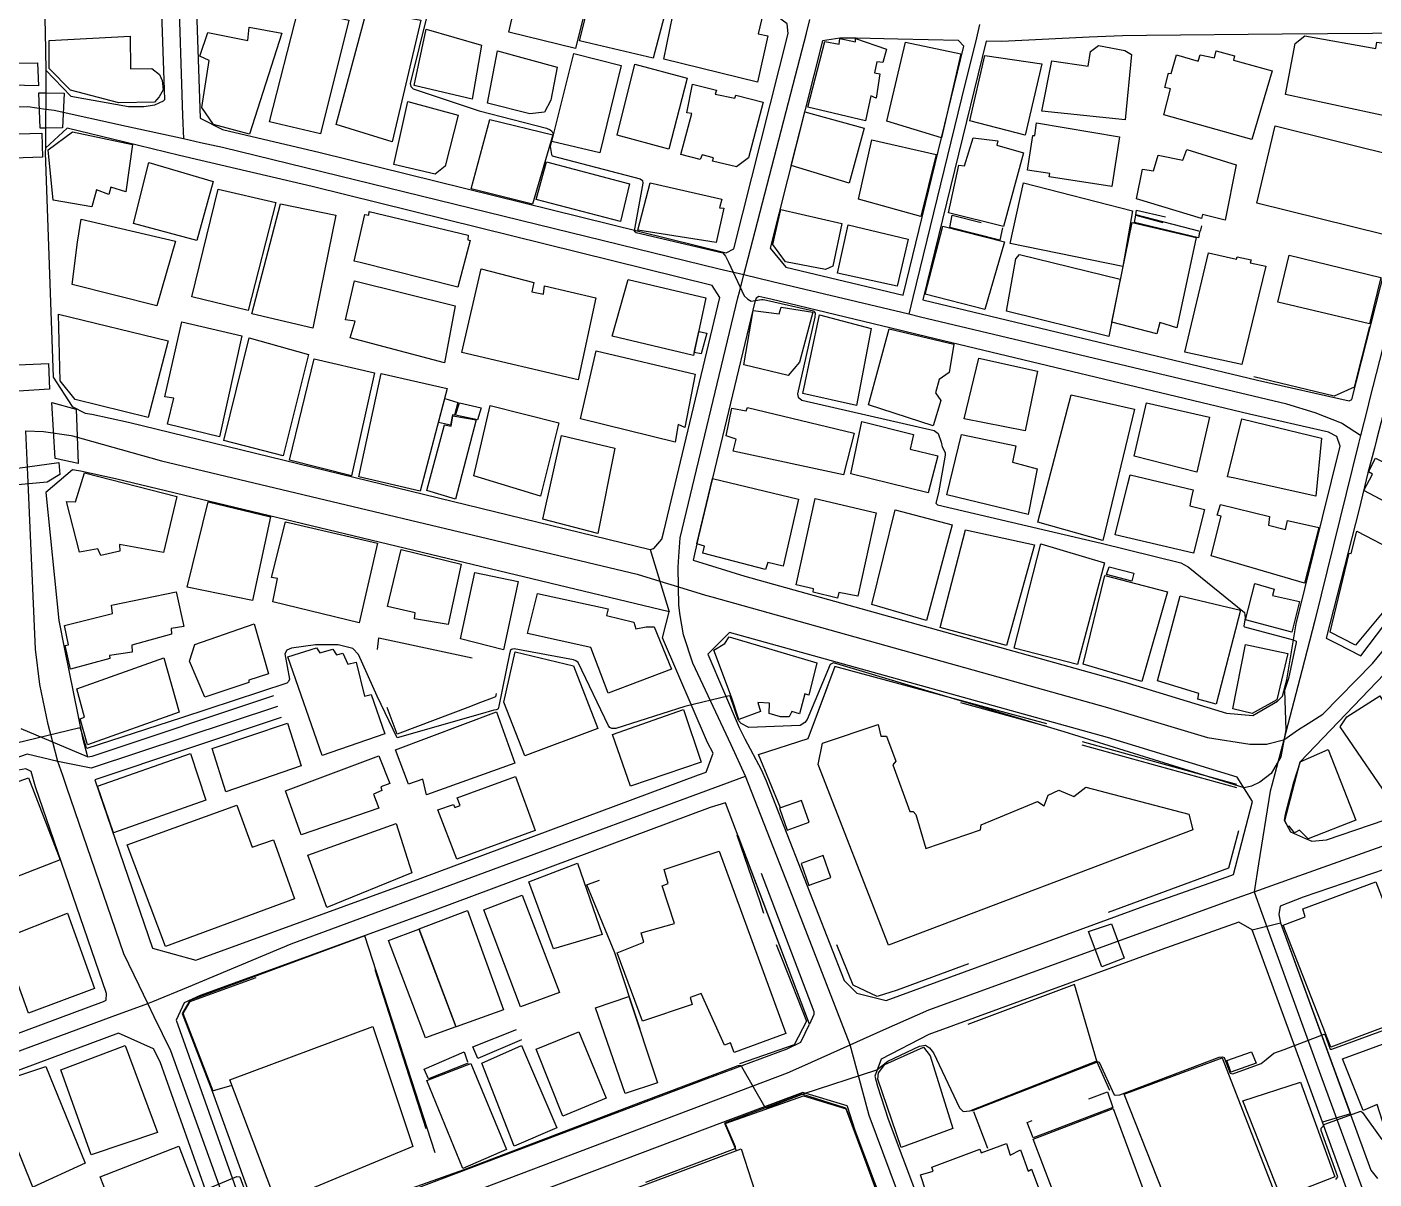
# Model space of a CAD drawing. Header units: millimetres. Extents: x 198785 to 203305, y 542885 to 545889.
# Drawn here: x 202395.9 to 202627.4, y 545196.2 to 545394.1 of the extents above; entities that cross this region are included whole.
import ezdxf

# ---------------------------------------------------------------- set-up
doc = ezdxf.new("R2010")
doc.units = ezdxf.units.MM
for name, pattern in [('FENCE_25K', [54.3, 28.7, -9.2, -16.4]), ('HIDDEN_BULD_25K', [28.8, 18.4, -10.4]), ('HIDDEN_IN_25K', [56.5, 36.5, -20])]:
    doc.linetypes.add(name, pattern=pattern)
for name, color, linetype in [('A0013114', 253, 'Continuous'), ('A0013117', 253, 'Continuous'), ('A0023214', 253, 'Continuous'), ('A0023217', 253, 'Continuous'), ('A0033324', 253, 'Continuous'), ('A0043325', 253, 'Continuous'), ('A0053326', 253, 'Continuous'), ('B0014111', 253, 'Continuous'), ('B0014112', 253, 'Continuous'), ('B0014113', 253, 'Continuous'), ('B0014114', 253, 'Continuous'), ('B0014115', 253, 'Continuous'), ('B0014116', 253, 'Continuous'), ('B0014118', 253, 'Continuous'), ('B0024120', 253, 'Continuous'), ('B0024127', 253, 'Continuous'), ('C0076117', 253, 'Continuous'), ('C0390130', 253, 'Continuous'), ('F0017111', 253, 'Continuous'), ('F0047224', 253, 'Continuous')]:
    doc.layers.add(name, color=color, linetype=linetype)

msp = doc.modelspace()

# ---------------------------------------------------------------- linework, layer by layer
at = {"layer": 'A0013114'}
for points in [[(202397.87, 545432.8), (202399.03, 545393.25), (202399.13, 545386.66)], [(202399.06, 545373.28), (202399.02, 545372.54), (202400.36, 545333.93), (202403.68, 545328.9), (202405.9, 545327.77), (202407.02, 545327.58), (202413.36, 545326.19), (202503, 545304.32)], [(202506.26, 545293.63), (202411.11, 545316.45), (202405.09, 545317.76), (202403.72, 545318), (202399.15, 545314.14), (202401.38, 545292.15), (202402.35, 545287.2), (202405.4, 545271.98), (202406.31, 545268.73)], [(202510.39, 545302.52), (202519.22, 545299.75), (202584.35, 545281.63), (202602.04, 545276.24), (202606.53, 545275.83), (202610.77, 545278.3), (202611.65, 545279.15)], [(202606.49, 545261.08), (202603.84, 545265.24), (202581.55, 545272.03), (202516.61, 545290.1)], [(202409.49, 545226.93), (202409.55, 545228.1), (202397.36, 545263.58), (202396.63, 545266.21)], [(202407.53, 545264.75), (202417.46, 545235.86), (202424.9, 545233.81)]]:
    msp.add_lwpolyline(points, dxfattribs=at)
at = {"layer": 'A0013117'}
for points in [[(202516.04, 545355.29), (202517.37, 545355.97), (202526.71, 545392.94), (202526.53, 545394.62), (202515.72, 545402.66), (202511.25, 545406.02), (202503.99, 545411.5), (202483.03, 545427.29), (202481.38, 545428.53), (202477.87, 545431.11), (202475.48, 545432.56), (202474.2, 545433.33), (202463.96, 545437.5), (202460.12, 545438.1), (202456.57, 545438.16), (202454.08, 545438.11), (202434.41, 545437.74), (202425.51, 545437.33), (202423.84, 545432.32), (202425.66, 545378.4), (202429.49, 545376.45), (202446.28, 545372.51), (202516.04, 545355.29)], [(202399.13, 545386.66), (202403.41, 545382.22), (202413.34, 545380.44), (202415.98, 545380.44), (202417.87, 545380.73), (202419.36, 545381.37), (202419.55, 545381.61), (202417.81, 545432.94), (202417.67, 545434.4), (202416.52, 545435.74), (202412.65, 545436.69), (202405.83, 545436.26), (202400, 545435.9), (202398.17, 545434.97), (202397.87, 545432.8)], [(202704.29, 545423.98), (202644.65, 545392.91), (202636.77, 545357.69), (202628.95, 545327.56), (202627.81, 545323.15), (202627.43, 545321.71), (202626.32, 545317.5), (202624.83, 545311.26), (202619.15, 545289.09)], [(202619.15, 545289.09), (202621, 545288.17), (202625.08, 545286.06), (202633.33, 545296.96), (202634.42, 545298.4), (202635.97, 545300.27), (202645.62, 545311.84), (202650.21, 545317.16), (202652.19, 545319.46), (202666.21, 545336.42), (202675.67, 545348.02), (202677.55, 545350.16), (202682.13, 545355.39), (202682.81, 545356.17), (202689.49, 545363.08), (202690.58, 545362.45), (202710.04, 545386.29), (202716.39, 545392), (202718.19, 545393.5), (202719.06, 545395.56)], [(202623.08, 545329.84), (202623.56, 545330.11), (202630.94, 545359.11), (202637.66, 545389.19), (202637.91, 545390.61), (202636.95, 545392.16), (202634.87, 545393.04), (202611.57, 545392.85), (202588.26, 545392.62), (202584.14, 545392.58), (202578.42, 545392.31), (202563.41, 545391.59), (202560.72, 545391.65), (202549.84, 545347.21), (202607.34, 545333.43), (202623.08, 545329.84)], [(202546.44, 545348.03), (202556.9, 545390.77), (202555.96, 545391.76), (202545.51, 545392), (202538.38, 545392.17), (202535.59, 545392.17), (202532.58, 545391.7), (202523.59, 545356.11), (202526.3, 545352.85), (202546.44, 545348.03)], [(202503, 545304.32), (202503.63, 545304.51), (202504.98, 545306.1), (202505.34, 545307.45), (202514.97, 545347.62), (202513.66, 545349.7), (202444.88, 545366.67), (202425.76, 545371.16), (202422.12, 545372.02), (202412.72, 545374.29), (202402.8, 545376.68), (202399.06, 545373.28)], [(202611.65, 545279.15), (202612.37, 545281.93), (202613.98, 545291.58), (202621.54, 545322.08), (202620.99, 545323.73), (202619.57, 545324.49), (202605.95, 545327.59), (202549.08, 545341.23), (202546.03, 545341.96), (202523.74, 545347.3), (202521.65, 545347.79), (202521.17, 545347.52), (202520.96, 545346.87), (202511.24, 545306.33), (202510.39, 545302.52)], [(202424.9, 545233.81), (202463.45, 545247.82), (202511.26, 545265.66), (202512.59, 545266.11), (202513.79, 545269.37), (202512.84, 545271.19), (202505.11, 545289.15), (202506.26, 545293.63)], [(202771.4, 545249.26), (202772.73, 545251.5), (202772.88, 545253.81), (202762.54, 545278.44), (202756.81, 545293.69), (202752.04, 545295.19), (202732.79, 545287.11), (202717.87, 545281.2), (202714.72, 545279.95), (202712.92, 545279.3), (202689.89, 545271.04), (202685.44, 545269.44), (202682.5, 545268.35), (202663.14, 545261.17), (202660.36, 545260.14), (202657.47, 545259.12), (202644.92, 545254.67), (202631.61, 545250.25), (202615.21, 545244.64), (202611.25, 545243.09), (202611, 545241.66), (202611.32, 545240.23), (202626.81, 545197.75), (202627.96, 545196.29)], [(202616.66, 545254.26), (202619.21, 545254.46), (202629.27, 545257.89), (202642.27, 545262.22), (202651.06, 545265.34), (202654.18, 545266.74), (202654.28, 545268.97), (202649.3, 545279.32), (202648.25, 545281.51), (202647.17, 545283.19), (202639.04, 545292.39), (202638.68, 545292), (202631.63, 545285.71), (202630.44, 545284.28), (202614.67, 545267.87), (202613.54, 545264.32), (202612.1, 545258.81), (202611.91, 545257.84), (202613.02, 545255.83), (202615.58, 545254.7), (202616.66, 545254.26)], [(202516.61, 545290.1), (202512.86, 545286.33), (202518.26, 545273.77), (202519.27, 545271.84), (202522.03, 545266.55), (202522.92, 545264.6), (202524, 545261.82), (202536.29, 545230.33), (202538.5, 545228.15), (202543.55, 545226.85), (202588.01, 545243.12), (202602.15, 545248.12), (202603.21, 545248.53), (202606.49, 545261.08)], [(202406.31, 545268.73), (202407.1, 545268.83), (202438.32, 545279.27)], [(202439.59, 545275.47), (202407.53, 545264.75)], [(202396.63, 545266.21), (202395.69, 545266.67), (202393.78, 545266.32), (202334.95, 545245.65), (202330.86, 545244.13), (202329.44, 545240.08), (202343.68, 545205.82), (202347.26, 545203.87), (202353.61, 545206.11), (202409.05, 545226.73), (202409.49, 545226.93)], [(202439.24, 545185.71), (202439.66, 545185.88), (202512.59, 545213.42), (202526.54, 545218.58), (202528.87, 545219.72), (202530.34, 545222.79), (202515.95, 545260.81), (202513.28, 545260), (202465.52, 545242.19), (202425.66, 545227.71), (202422.92, 545226.46), (202421.54, 545223.47), (202434.28, 545187.57), (202439.24, 545185.71)], [(202622.63, 545194.61), (202618.5, 545205.95), (202606.44, 545239.01), (202604.12, 545240.33), (202590.72, 545235.59), (202550.88, 545221.02), (202542.66, 545216.81), (202541.57, 545213.89), (202542.05, 545212.16), (202543.87, 545206.52), (202556.82, 545172.11), (202557.69, 545170.32)], [(202317.38, 545140.58), (202317.79, 545140.75), (202428.22, 545181.45), (202429.5, 545186.09), (202418.77, 545216.33), (202417.64, 545218.56), (202411.62, 545221.29), (202355.65, 545200.46), (202349.55, 545198.31), (202344.16, 545196.41), (202339.45, 545194.76), (202328.9, 545191.06), (202313.95, 545184.71), (202303.09, 545180.38), (202301.55, 545177.14), (202304.12, 545170.3), (202314.76, 545141.94), (202317.38, 545140.58)], [(202552.1, 545167.42), (202551.3, 545169.74), (202538.2, 545204.55), (202536.87, 545208.68), (202536.82, 545208.8), (202529.24, 545211.05), (202515.39, 545205.93), (202441.98, 545178.2), (202440.42, 545173.35), (202454.09, 545135.99), (202457.47, 545131.66)]]:
    msp.add_lwpolyline(points, dxfattribs=at)
at = {"layer": 'A0023214'}
for points in [[(202416.63, 545226.36), (202415.14, 545229.45), (202412.51, 545234.87), (202402.72, 545263.48), (202402.02, 545265.49), (202401.19, 545267.91), (202400.31, 545271.26), (202399.52, 545274.28), (202398.12, 545281.16), (202397.34, 545287.2), (202396.01, 545317.16), (202395.68, 545324.73)], [(202395.68, 545324.73), (202398.71, 545324.62), (202403.47, 545323.9), (202403.7, 545323.84), (202419.03, 545319.55), (202500.72, 545300.08), (202504.66, 545298.88), (202507.84, 545297.9), (202512.46, 545296.49), (202513.56, 545296.18), (202581.55, 545277.22), (202598.73, 545272.02), (202606.03, 545270.92), (202608.97, 545270.92), (202609.33, 545271.01), (202611.82, 545271.65), (202611.85, 545271.67)]]:
    msp.add_lwpolyline(points, dxfattribs=at)
at = {"layer": 'A0023217'}
for points in [[(202420.58, 545439.94), (202420.7, 545436.48), (202421.86, 545402.18), (202422.64, 545378.9), (202422.78, 545374.84)], [(202519.08, 545351.49), (202519.83, 545354.39), (202527.55, 545384.22), (202529.83, 545393.03), (202530.43, 545395.35)], [(202642.23, 545395.86), (202641.58, 545392.95), (202634.01, 545359.11), (202626.59, 545330.11), (202626.22, 545328.62), (202625.05, 545323.9)], [(202559.6, 545394.48), (202558.92, 545391.69), (202557.08, 545384.17), (202548.14, 545347.63), (202547.44, 545344.74)], [(202422.78, 545374.84), (202412.99, 545376.99), (202400.57, 545379.72), (202399.1, 545379.92), (202396.02, 545380.35), (202394.17, 545380.32), (202390.1, 545380.25), (202388.48, 545380.05), (202386.62, 545379.83), (202382.57, 545378.81), (202305.92, 545350.16), (202294.2, 545345.37), (202287.74, 545342.73)], [(202519.08, 545351.49), (202514.85, 545352.5), (202429.49, 545373.37), (202425.72, 545374.2), (202422.78, 545374.84)], [(202519.38, 545265.42), (202516.88, 545270.76), (202510.29, 545284.84), (202508.69, 545289.65), (202508.16, 545292.98), (202507.88, 545294.76), (202507.84, 545297.9), (202507.79, 545301.28), (202507.92, 545303.12), (202508.14, 545306.33), (202518.07, 545347.57), (202518.33, 545348.58), (202519.08, 545351.49)], [(202547.44, 545344.74), (202546.24, 545345.03), (202523.98, 545350.33), (202519.08, 545351.49)], [(202625.05, 545323.9), (202621.98, 545325.93), (202621.77, 545326.01), (202617.26, 545327.79), (202612.37, 545329.28), (202549.46, 545344.26), (202547.44, 545344.74)], [(202625.05, 545323.9), (202624.72, 545322.56), (202617.2, 545292.14), (202614.95, 545283.52), (202611.85, 545271.67)], [(202611.85, 545271.67), (202614.39, 545273.4), (202616.06, 545274.46), (202618.55, 545276.04), (202627.08, 545284.76), (202635.67, 545295.09), (202637.13, 545296.86)], [(202438.95, 545277.37), (202406.92, 545266.75), (202401.19, 545267.91), (202395.92, 545269.2), (202332, 545246.67), (202329.57, 545245.7), (202324.66, 545243.75)], [(202611.85, 545271.67), (202609.8, 545263.83), (202609.54, 545262.82), (202607.54, 545250.37), (202606.76, 545245.55)], [(202416.63, 545226.36), (202417.53, 545226.69), (202423.67, 545229.25), (202441.27, 545236.58), (202515.18, 545263.87), (202519.38, 545265.42)], [(202537.37, 545219.28), (202535.87, 545223.12), (202527.42, 545244.8), (202520.93, 545261.43), (202519.38, 545265.42)], [(202606.76, 545245.55), (202613.63, 545248), (202633.76, 545255.18), (202655.78, 545263.03), (202658.71, 545264.07)], [(202537.37, 545219.28), (202543.1, 545221.83), (202550.88, 545225.28), (202603.66, 545244.43), (202606.76, 545245.55)], [(202606.76, 545245.55), (202608.1, 545241.87), (202618.42, 545213.5), (202625.02, 545195.36), (202631.3, 545178.09)], [(202343.15, 545199.28), (202348.36, 545201.2), (202375.35, 545211.15), (202410.55, 545224.12), (202416.63, 545226.36)], [(202434.5, 545179.61), (202433.15, 545183.36), (202420.58, 545218.22), (202417.74, 545224.09), (202416.63, 545226.36)], [(202434.5, 545179.61), (202440.62, 545181.93), (202526.56, 545214.44), (202529.05, 545215.55), (202537.37, 545219.28)], [(202561.36, 545151.57), (202554.9, 545168.87), (202540.6, 545207.14), (202538.5, 545215.03), (202537.37, 545219.28)]]:
    msp.add_lwpolyline(points, dxfattribs=at)
at = {"layer": 'A0033324', "linetype": 'HIDDEN_IN_25K', "flags": 128}
msp.add_lwpolyline([(202531.13, 545224.48), (202530.34, 545222.79), (202515.95, 545260.81), (202517.66, 545260), (202517.95, 545259.45), (202531.12, 545225), (202531.13, 545224.48)], dxfattribs=at)
at = {"layer": 'A0043325'}
for points in [[(202397.7, 545387.9), (202397.85, 545383.99), (202390.66, 545384.12), (202390.59, 545387.87), (202397.7, 545387.9)], [(202399.08, 545376.71), (202398.13, 545376.7), (202397.91, 545382.76), (202399.11, 545382.75), (202402.28, 545382.73), (202401.97, 545376.77), (202399.08, 545376.71)], [(202398.54, 545371.71), (202390.27, 545371.44), (202390.1, 545375.63), (202398.42, 545375.83), (202398.54, 545371.71)], [(202399.74, 545331.88), (202389.92, 545331.23), (202389.78, 545333.88), (202389.67, 545335.83), (202390.28, 545335.86), (202399.58, 545336.26), (202399.74, 545331.88)], [(202404.36, 545328.44), (202404.66, 545319.09), (202400.71, 545319.98), (202400.18, 545329.57), (202404.36, 545328.44)], [(202399.33, 545315.89), (202389.8, 545315.02), (202389.3, 545317.63), (202401.36, 545319.25), (202401.53, 545317.2), (202399.33, 545315.89)], [(202584.43, 545234.16), (202580.61, 545232.63), (202578.32, 545238.71), (202582.23, 545240.03), (202584.43, 545234.16)]]:
    msp.add_lwpolyline(points, dxfattribs=at)
at = {"layer": 'A0053326'}
msp.add_lwpolyline([(202397.87, 545432.8), (202399.03, 545393.25), (202399.13, 545386.66), (202399.11, 545382.75), (202399.08, 545376.71), (202399.06, 545373.28), (202399.02, 545372.54), (202400.36, 545333.93), (202403.68, 545328.9), (202405.9, 545327.77), (202407.02, 545327.58), (202413.36, 545326.19), (202503, 545304.32), (202506.26, 545293.63), (202411.11, 545316.45), (202405.09, 545317.76), (202403.72, 545318), (202399.15, 545314.14), (202401.38, 545292.15), (202402.35, 545287.2), (202405.4, 545271.98), (202406.31, 545268.73), (202394.89, 545273.55)], dxfattribs=at)
at = {"layer": 'B0014111'}
for points in [[(202413.62, 545392.48), (202413.65, 545386.9), (202417.37, 545386.97), (202418.64, 545385.9), (202419.11, 545384.91), (202419.28, 545383.29), (202418.63, 545382.07), (202417.78, 545381.18), (202411.68, 545381.02), (202403.34, 545383.25), (202399.72, 545386.92), (202399.69, 545391.78), (202413.62, 545392.48)], [(202414, 545373.89), (202412.9, 545365.78), (202410.29, 545366.56), (202409.94, 545365.33), (202407.82, 545366.1), (202407.04, 545363.16), (202400.41, 545364.32), (202399.54, 545372.95), (202403.69, 545376.09), (202414, 545373.89)], [(202515.62, 545362.93), (202514.3, 545357.04), (202500.87, 545359.2), (202502.96, 545367.3), (202515.31, 545364.5), (202514.88, 545363.03), (202515.62, 545362.93)], [(202421.4, 545357.29), (202418.21, 545346.18), (202403.65, 545349.83), (202404.57, 545357.12), (202405.2, 545361.05), (202421.4, 545357.29)], [(202457.33, 545361.78), (202471.68, 545358.33), (202471.62, 545357.53), (202472.03, 545357.43), (202469.9, 545349.39), (202453.13, 545353.62), (202452.12, 545353.88), (202453.94, 545361.89), (202454.64, 545361.75), (202454.7, 545362.41), (202457.33, 545361.78)], [(202512.53, 545347.56), (202510.42, 545337.66), (202496.43, 545340.97), (202499.19, 545350.7), (202512.53, 545347.56)], [(202420.14, 545340.18), (202416.72, 545327), (202404.14, 545330.1), (202401.61, 545333.29), (202401.33, 545344.74), (202420.14, 545340.18)], [(202530.96, 545345.08), (202528.62, 545336.5), (202526.7, 545334.23), (202519.09, 545336.06), (202520.7, 545345.39), (202525.13, 545344.83), (202525.47, 545345.98), (202530.96, 545345.08)], [(202432.83, 545341.05), (202428.97, 545323.7), (202420.06, 545325.88), (202421.1, 545330.3), (202419.55, 545330.56), (202422.52, 545343.41), (202432.83, 545341.05)], [(202444.27, 545337.85), (202439.92, 545320.43), (202429.7, 545323.04), (202434.05, 545340.7), (202444.27, 545337.85)], [(202455.63, 545334.65), (202451.63, 545316.99), (202440.98, 545319.68), (202445.24, 545337.1), (202455.63, 545334.65)], [(202468.07, 545332.01), (202463.47, 545314.35), (202452.92, 545316.8), (202456.78, 545334.55), (202468.07, 545332.01)], [(202487.27, 545326.08), (202484.14, 545313.49), (202472.7, 545317.01), (202475.5, 545329.04), (202487.27, 545326.08)], [(202473.05, 545326.61), (202469.55, 545312.98), (202464.58, 545314.46), (202467.63, 545325.76), (202468.77, 545325.52), (202469.05, 545327.29), (202473.05, 545326.61)], [(202618.35, 545323.43), (202617.35, 545313.52), (202603.14, 545316.62), (202602.17, 545316.83), (202604.65, 545326.76), (202606.77, 545326.25), (202618.35, 545323.43)], [(202421.63, 545313.45), (202419.32, 545303.84), (202411.76, 545305.2), (202411.84, 545304.04), (202408.55, 545303.3), (202408.06, 545304.47), (202404.94, 545303.9), (202402.7, 545312.59), (202404.2, 545312.5), (202405.79, 545317.51), (202421.63, 545313.45)], [(202528.46, 545312.96), (202525.85, 545301.46), (202523.17, 545302.11), (202522.81, 545300.9), (202512.03, 545303.73), (202512.3, 545304.91), (202511, 545305.33), (202513.71, 545316.53), (202528.46, 545312.96)], [(202437.76, 545309.97), (202434.62, 545295.59), (202423.44, 545297.86), (202427.03, 545312.51), (202437.76, 545309.97)], [(202541.81, 545310.64), (202538.65, 545296.29), (202535.42, 545296.97), (202535.19, 545295.97), (202530.99, 545297.01), (202531.06, 545297.57), (202528.09, 545298.28), (202531.34, 545313.12), (202541.81, 545310.64)], [(202456.1, 545305.44), (202453, 545291.73), (202438.15, 545295.33), (202438.91, 545299.37), (202437.93, 545299.53), (202440.29, 545309.1), (202456.1, 545305.44)], [(202470.51, 545301.82), (202468.27, 545291.47), (202462.46, 545292.45), (202462.6, 545293.44), (202457.83, 545294.52), (202460.18, 545304.33), (202470.51, 545301.82)], [(202480.31, 545298.86), (202477.76, 545287.12), (202470.39, 545288.97), (202472.84, 545300.41), (202480.31, 545298.86)], [(202531.63, 545284.89), (202530.23, 545279.31), (202529.58, 545279.57), (202528.66, 545276.13), (202527.3, 545276.52), (202526.87, 545275.62), (202525.38, 545275.58), (202523.43, 545276.15), (202523.49, 545277.95), (202521.49, 545278.03), (202521.95, 545276.5), (202518.24, 545275.12), (202516.95, 545278.99), (202513.93, 545287.03), (202515.82, 545288.19), (202516.55, 545289.36), (202531.63, 545284.89)], [(202637.34, 545264.06), (202631.1, 545259.89), (202621.53, 545273.86), (202622.68, 545275.61), (202628.37, 545279.22), (202637.34, 545264.06)], [(202511.76, 545267.82), (202499.59, 545263.69), (202496.51, 545272.55), (202508.71, 545276.85), (202511.76, 545267.82)], [(202426.64, 545261.31), (202410.78, 545255.68), (202407.98, 545263.7), (202423.97, 545269.32), (202426.64, 545261.31)], [(202401.58, 545251.06), (202391.43, 545247.1), (202385.64, 545261.38), (202396.12, 545265.09), (202401.58, 545251.06)], [(202479.85, 545265.32), (202483.23, 545256.09), (202469.74, 545251.17), (202466.51, 545259.64), (202469.2, 545260.55), (202469.39, 545260.03), (202470.3, 545260.36), (202469.82, 545261.69), (202479.85, 545265.32)], [(202627.7, 545247.23), (202630.03, 545241.21), (202631.23, 545241.49), (202636.54, 545225.1), (202619.96, 545218.88), (202611.76, 545239.79), (202615.52, 545241.26), (202615.15, 545242.63), (202627.7, 545247.23)], [(202407.5, 545228.91), (202396.17, 545224.68), (202391.58, 545237.42), (202402.86, 545241.86), (202407.5, 545228.91)], [(202504.26, 545212.72), (202498.71, 545210.91), (202493.56, 545225.59), (202499.34, 545227.56), (202504.26, 545212.72)], [(202649.2, 545211.55), (202629.73, 545203.3), (202627.9, 545209.01), (202625.48, 545207.97), (202621.95, 545216.87), (202643.99, 545224.94), (202649.2, 545211.55)], [(202418.32, 545204.19), (202406.94, 545200.36), (202401.69, 545214.99), (202412.75, 545219.14), (202418.32, 545204.19)], [(202554.98, 545204.88), (202546.12, 545201.64), (202542.13, 545213.37), (202542.2, 545214.48), (202543.31, 545215.87), (202549.97, 545218.88), (202551.09, 545217.38), (202554.98, 545204.88)], [(202610.64, 545192.84), (202594.08, 545186.44), (202584.41, 545210.78), (202601.26, 545217), (202610.64, 545192.84)], [(202620.65, 545196.59), (202611.4, 545192.99), (202604.82, 545209.62), (202614.73, 545212.87), (202620.65, 545196.59)], [(202590.61, 545186.56), (202577.08, 545181.3), (202568.79, 545203.07), (202582.56, 545208.33), (202590.61, 545186.56)], [(202425.02, 545193.89), (202411.64, 545188.57), (202408.44, 545196.61), (202422.01, 545201.85), (202425.02, 545193.89)], [(202523.92, 545184.93), (202452.41, 545157.13), (202446.25, 545174.35), (202518.59, 545201.42), (202523.92, 545184.93)], [(202564.19, 545202.33), (202564.84, 545200.32), (202566.64, 545201.24), (202567.93, 545197.57), (202568.52, 545197.92), (202570.84, 545191.66), (202570.14, 545191.28), (202571.55, 545186.02), (202569.64, 545185.08), (202569.85, 545184.47), (202558.51, 545180.33), (202557.98, 545181.36), (202555.84, 545180.48), (202555.14, 545182.37), (202554.3, 545182.01), (202549.62, 545193.94), (202550.33, 545194.15), (202549.41, 545196.91), (202551.59, 545197.54), (202551.36, 545198.23), (202559.65, 545201.33), (202559.87, 545200.72), (202564.19, 545202.33)]]:
    msp.add_lwpolyline(points, dxfattribs=at)
at = {"layer": 'B0014112'}
for points in [[(202493.11, 545402.41), (202490.15, 545390.38), (202478.7, 545393.17), (202480.01, 545398.98), (202480.26, 545399.06), (202481.13, 545402.82), (202483.5, 545402.05), (202484.12, 545404.6), (202493.11, 545402.41)], [(202522.41, 545396.49), (202521.54, 545392.89), (202523.17, 545392.54), (202521.42, 545384.6), (202505.31, 545388.52), (202506.89, 545396.13), (202507.63, 545395.96), (202508.18, 545399.97), (202522.41, 545396.49)], [(202463.55, 545395.27), (202458.65, 545374.33), (202449.01, 545377.34), (202454.3, 545396.96), (202463.55, 545395.27)], [(202473.99, 545390.94), (202472.38, 545381.69), (202462.4, 545384.04), (202464.51, 545393.7), (202473.99, 545390.94)], [(202484.82, 545379.46), (202482.28, 545379.17), (202475, 545380.99), (202476.77, 545390), (202486.98, 545387.15), (202485.92, 545381.5), (202484.82, 545379.46)], [(202498.01, 545387.47), (202494.32, 545372.44), (202486.09, 545374.42), (202489.87, 545389.53), (202498.01, 545387.47)], [(202570.3, 545387.77), (202567.42, 545375.5), (202557.93, 545377.93), (202560.47, 545389.16), (202570.3, 545387.77)], [(202603.39, 545389.11), (202603.2, 545388.4), (202609.88, 545386.57), (202606.37, 545374.77), (202591.25, 545379.01), (202592.37, 545383.44), (202591.41, 545383.68), (202592.04, 545386.15), (202592.5, 545386.09), (202593.45, 545389.31), (202597.17, 545388.23), (202597.48, 545389.32), (202599.93, 545388.8), (202600.25, 545389.97), (202603.39, 545389.11)], [(202509.36, 545385.27), (202506.16, 545373.09), (202497.33, 545375.51), (202500.37, 545387.7), (202509.36, 545385.27)], [(202514.17, 545382.54), (202517.5, 545381.84), (202517.71, 545382.34), (202522.37, 545381.16), (202519.88, 545371.61), (202517.8, 545370.08), (202513.69, 545371.03), (202513.88, 545371.63), (202511.93, 545372.13), (202511.55, 545371.34), (202508.26, 545372.19), (202510.12, 545379.23), (202509.28, 545379.31), (202510.28, 545384.24), (202514.38, 545383.2), (202514.17, 545382.54)], [(202467.76, 545370.17), (202466.05, 545368.78), (202458.93, 545370.47), (202461.33, 545381.26), (202469.99, 545378.92), (202467.76, 545370.17)], [(202539.74, 545376.71), (202537.17, 545367.23), (202527.2, 545370.31), (202529.53, 545379.49), (202539.74, 545376.71)], [(202486.25, 545375.58), (202482.78, 545363.66), (202472.19, 545366.3), (202475.45, 545378.2), (202486.25, 545375.58)], [(202569.37, 545377.63), (202583.63, 545375.2), (202582.31, 545366.67), (202571.54, 545368.34), (202571.63, 545368.91), (202567.81, 545369.5), (202568.74, 545375.46), (202569.07, 545375.41), (202569.37, 545377.63)], [(202552.1, 545372.19), (202549.49, 545361.55), (202538.78, 545364.5), (202541.06, 545374.72), (202552.1, 545372.19)], [(202567.13, 545372.47), (202563.67, 545359.79), (202554.26, 545362.14), (202556.02, 545370.32), (202557, 545370.23), (202558.46, 545375.05), (202562.72, 545374.5), (202562.55, 545373.76), (202567.13, 545372.47)], [(202595.2, 545373.05), (202603.7, 545370.39), (202601.76, 545360.9), (202597.92, 545361.85), (202597.74, 545361.2), (202586.55, 545364.56), (202587.6, 545369.63), (202589.49, 545369.36), (202590.26, 545372.06), (202594.52, 545371.18), (202595.2, 545373.05)], [(202499.4, 545367.11), (202497.9, 545360.68), (202483.36, 545364.43), (202485.17, 545370.94), (202499.4, 545367.11)], [(202438.65, 545363.94), (202433.87, 545345.38), (202424.22, 545347.73), (202428.75, 545366.22), (202438.65, 545363.94)], [(202585.87, 545362.48), (202584.19, 545352.95), (202564.86, 545356.9), (202567.14, 545367.3), (202585.87, 545362.48)], [(202448.96, 545361.75), (202444.99, 545342.35), (202434.52, 545344.8), (202439.46, 545363.69), (202448.96, 545361.75)], [(202547.32, 545357.64), (202545.45, 545349.55), (202535.16, 545351.79), (202536.99, 545360.1), (202547.32, 545357.64)], [(202469.45, 545346.17), (202467.66, 545336.39), (202451.44, 545340.68), (202452.29, 545343.54), (202450.64, 545343.78), (202452.17, 545350.46), (202469.45, 545346.17)], [(202510.7, 545334.45), (202508.93, 545325.28), (202507.79, 545325.79), (202507.25, 545322.76), (202490.98, 545326.77), (202493.69, 545338.47), (202510.7, 545334.45)], [(202519.73, 545328.74), (202538.05, 545324.3), (202536.23, 545317.18), (202517.24, 545321.23), (202517.76, 545323.27), (202516.05, 545323.87), (202517.02, 545328.62), (202519.47, 545328.17), (202519.73, 545328.74)], [(202496.91, 545321.74), (202494, 545307.07), (202484.55, 545309.52), (202487.75, 545323.9), (202496.91, 545321.74)], [(202569.5, 545318.19), (202567.91, 545310.34), (202553.93, 545313.72), (202556.46, 545324.1), (202565.79, 545322.16), (202565.25, 545319.32), (202569.5, 545318.19)], [(202609.23, 545308.52), (202612.17, 545307.74), (202612.52, 545309.3), (202617.88, 545308.11), (202615.44, 545298.57), (202599.39, 545303.25), (202601.12, 545310.03), (202600.39, 545310.21), (202600.99, 545312.09), (202609.41, 545310), (202609.23, 545308.52)], [(202614.54, 545295.38), (202613.25, 545290.15), (202605.28, 545292.24), (202606.88, 545298.49), (202610.2, 545297.54), (202609.92, 545296.46), (202614.54, 545295.38)], [(202493.96, 545273.58), (202481.45, 545268.9), (202477.85, 545278.14), (202479.78, 545286.73), (202489.83, 545284.34), (202493.96, 545273.58)], [(202442.98, 545267.19), (202430.06, 545262.71), (202427.7, 545270.13), (202440.68, 545274.49), (202442.98, 545267.19)], [(202494.73, 545238.2), (202486.37, 545235.76), (202482.13, 545247.28), (202490.49, 545250.45), (202494.73, 545238.2)]]:
    msp.add_lwpolyline(points, dxfattribs=at)
at = {"layer": 'B0014113'}
for points in [[(202508.01, 545405.89), (202503.5, 545388.72), (202490.82, 545391.69), (202495.34, 545409.6), (202508.01, 545405.89)], [(202451.2, 545395.22), (202446.32, 545375.74), (202437.55, 545377.77), (202442.56, 545397.25), (202451.2, 545395.22)], [(202439.67, 545393.02), (202434.15, 545375.66), (202427.94, 545377.35), (202425.96, 545380.25), (202427.17, 545388.32), (202425.61, 545389.06), (202426.94, 545393.11), (202433.84, 545391.76), (202434.08, 545394.06), (202439.67, 545393.02)], [(202535.56, 545392.12), (202538.26, 545391.5), (202538.27, 545392.08), (202543.58, 545390.28), (202542.97, 545387.99), (202541.91, 545388.09), (202541.55, 545386.2), (202542.45, 545386.03), (202541.82, 545381.85), (202540.92, 545382.27), (202539.96, 545377.94), (202530.06, 545380.29), (202533.01, 545391.58), (202535.47, 545391.13), (202535.56, 545392.12)], [(202556.37, 545389.44), (202553.02, 545375.02), (202543.65, 545377.89), (202546.88, 545391.46), (202556.37, 545389.44)], [(202585.67, 545389.36), (202584.61, 545378.13), (202570.26, 545379.64), (202572.03, 545388.24), (202578.25, 545387.33), (202578.62, 545389.87), (202580.03, 545390.91), (202584.53, 545390.03), (202585.67, 545389.36)], [(202615.5, 545392.55), (202627.7, 545390.4), (202627.88, 545391.47), (202631.81, 545390.92), (202631.79, 545389.69), (202636.86, 545388.14), (202634.5, 545377.67), (202612.16, 545382.5), (202613.84, 545391.26), (202615.5, 545392.55)], [(202632.26, 545371.67), (202629.02, 545358.46), (202607.22, 545363.82), (202610.4, 545377.11), (202632.26, 545371.67)], [(202427.86, 545367.54), (202425.1, 545357.41), (202414.22, 545360.35), (202416.83, 545370.82), (202427.86, 545367.54)], [(202534.35, 545352.99), (202533.11, 545352.43), (202526.24, 545353.76), (202524.06, 545356.74), (202525.45, 545362.73), (202535.93, 545360.35), (202534.35, 545352.99)], [(202563.87, 545357.16), (202560.51, 545345.56), (202550.25, 545348.21), (202553.26, 545359.89), (202563.87, 545357.16)], [(202596.81, 545357.91), (202593.46, 545342.42), (202590.57, 545343.3), (202590.06, 545341.36), (202582.32, 545343.35), (202585.81, 545360.48), (202596.81, 545357.91)], [(202583.73, 545350.74), (202581.78, 545340.91), (202564.2, 545345.26), (202565.8, 545354.27), (202566.47, 545354.99), (202583.73, 545350.74)], [(202598.95, 545355.31), (202603.74, 545354.18), (202603.86, 545354.61), (202606.24, 545354.08), (202606.11, 545353.59), (202608.78, 545352.98), (202604.65, 545336.12), (202594.86, 545338.24), (202598.95, 545355.31)], [(202628.56, 545351.04), (202626.62, 545343.07), (202610.84, 545346.82), (202612.8, 545354.88), (202628.56, 545351.04)], [(202540.93, 545342.31), (202538.44, 545329.05), (202529.2, 545331.15), (202532.1, 545344.65), (202540.93, 545342.31)], [(202552.9, 545329.92), (202551.61, 545325.58), (202540.5, 545329.19), (202544.05, 545342.26), (202555.14, 545339.6), (202554.36, 545334.74), (202552.62, 545333.53), (202552.02, 545331.24), (202552.9, 545329.92)], [(202569.56, 545334.96), (202567.42, 545324.7), (202556.96, 545326.8), (202559.43, 545337.19), (202569.56, 545334.96)], [(202586.2, 545328.46), (202580.79, 545305.89), (202569.59, 545309), (202575.32, 545330.91), (202586.2, 545328.46)], [(202599.07, 545327.09), (202596.93, 545317.61), (202586.17, 545320.34), (202588.29, 545329.52), (202599.07, 545327.09)], [(202552.41, 545320.42), (202550.73, 545314.07), (202537.44, 545317.34), (202539.38, 545326.31), (202548.21, 545324.1), (202547.64, 545321.57), (202552.41, 545320.42)], [(202643.98, 545311.71), (202642.74, 545309.36), (202641.94, 545309.76), (202640.32, 545306.7), (202625.61, 545314.45), (202627.1, 545317.29), (202626.43, 545317.7), (202627.6, 545320), (202643.98, 545311.71)], [(202598.24, 545311.23), (202596.36, 545303.68), (202582.89, 545306.86), (202585.08, 545315.59), (202585.47, 545317.14), (202596.29, 545314.57), (202595.97, 545313.07), (202595.71, 545311.81), (202598.24, 545311.23)], [(202554.9, 545308.55), (202550.48, 545292.12), (202541.08, 545294.88), (202545.09, 545311.15), (202554.9, 545308.55)], [(202569.05, 545305.15), (202564.21, 545287.82), (202552.84, 545290.93), (202557.18, 545307.7), (202569.05, 545305.15)], [(202624.43, 545307.51), (202635.64, 545301.64), (202624.18, 545287.93), (202619.84, 545290.13), (202623.1, 545303.71), (202623.44, 545303.63), (202624.43, 545307.51)], [(202581.07, 545302.03), (202576.39, 545284.61), (202565.51, 545287.39), (202570.12, 545305.3), (202581.07, 545302.03)], [(202591.88, 545297.05), (202587.47, 545281.67), (202577.38, 545284.62), (202581.1, 545299.87), (202591.88, 545297.05)], [(202410.1, 545285.62), (202403.34, 545283.77), (202402.44, 545287.83), (202403.05, 545287.98), (202402.33, 545291.26), (202410.56, 545293.36), (202410.4, 545294.78), (202421.55, 545297.09), (202422.82, 545291.09), (202420.66, 545290.78), (202420.71, 545289.79), (202413.9, 545287.89), (202413.98, 545286.69), (202410.06, 545286.15), (202410.1, 545285.62)], [(202500.16, 545291.88), (202500.52, 545290.7), (202502.29, 545291.08), (202503.68, 545291.03), (202506.64, 545283.8), (202495.77, 545279.66), (202492.77, 545287.53), (202481.92, 545289.9), (202483.62, 545296.76), (202495.74, 545294.12), (202495.47, 545293.01), (202500.16, 545291.88)], [(202604.41, 545293.91), (202600.22, 545277.79), (202597.09, 545278.63), (202597.27, 545279.6), (202590.17, 545281.78), (202594.05, 545296.39), (202604.41, 545293.91)], [(202434.03, 545281.47), (202426.47, 545278.98), (202423.82, 545285.16), (202424.73, 545287.99), (202434.95, 545291.59), (202437.37, 545282.96), (202434.02, 545281.91), (202434.03, 545281.47)], [(202445.66, 545287.44), (202446.21, 545286.59), (202448.45, 545287.21), (202449.07, 545286.22), (202450.18, 545286.51), (202451.04, 545284.66), (202452.45, 545285), (202453.88, 545279.12), (202455.06, 545279.41), (202457.36, 545272.69), (202446.61, 545268.96), (202440.72, 545285.88), (202445.66, 545287.44)], [(202610.65, 545278.5), (202606.41, 545276.17), (202603.1, 545276.94), (202605.26, 545288.03), (202612.55, 545286.45), (202610.65, 545278.5)], [(202422.05, 545276.38), (202406.29, 545270.79), (202405.04, 545275.23), (202405.78, 545275.53), (202404.48, 545280.39), (202419.39, 545285.7), (202422.05, 545276.38)], [(202479.72, 545267.63), (202464.52, 545262.2), (202463.9, 545264.89), (202461.45, 545264.01), (202459.23, 545269.92), (202476.55, 545276.47), (202479.72, 545267.63)], [(202456.35, 545259.92), (202442.98, 545255.35), (202440.34, 545262.87), (202456.35, 545268.87), (202458.27, 545264.12), (202456.68, 545263.58), (202456.87, 545262.93), (202455.45, 545262.32), (202456.35, 545259.92)], [(202624.25, 545257.83), (202616.07, 545254.62), (202614.58, 545256.14), (202613.72, 545255.67), (202612.77, 545256.79), (202612.58, 545256.75), (202612.03, 545257.78), (202614.69, 545267.88), (202619.48, 545270), (202624.25, 545257.83)], [(202431.93, 545260.45), (202434.61, 545253.21), (202438.24, 545254.47), (202441.88, 545244.36), (202419.7, 545236.16), (202413.11, 545253.59), (202431.93, 545260.45)], [(202462.05, 545248.79), (202447.42, 545242.87), (202444.17, 545251.82), (202459.31, 545257.25), (202462.05, 545248.79)], [(202487.4, 545228.27), (202480.71, 545225.79), (202474.41, 545242.43), (202480.98, 545244.99), (202487.4, 545228.27)], [(202477.78, 545225.29), (202469.66, 545222.37), (202463.31, 545239.18), (202471.61, 545242.32), (202477.78, 545225.29)], [(202469.56, 545222.34), (202464.38, 545220.48), (202458, 545237.18), (202463.21, 545239.15), (202469.56, 545222.34)], [(202495.43, 545210.08), (202487.99, 545207.01), (202483.38, 545218.53), (202490.71, 545221.49), (202495.43, 545210.08)], [(202486.95, 545205.02), (202479.63, 545201.84), (202474.05, 545216.1), (202480.89, 545219.16), (202486.95, 545205.02)], [(202405.88, 545198.94), (202396.88, 545194.8), (202389.74, 545212.46), (202399.14, 545215.53), (202405.88, 545198.94)], [(202478.28, 545201.28), (202470.76, 545198.01), (202464.6, 545213.11), (202472.14, 545216.05), (202478.28, 545201.28)]]:
    msp.add_lwpolyline(points, dxfattribs=at)
at = {"layer": 'B0014114', "linetype": 'HIDDEN_BULD_25K', "flags": 128}
msp.add_lwpolyline([(202472.13, 545277.39), (202459.53, 545272.59), (202455.59, 545283), (202456.37, 545289.16), (202477.52, 545284.66), (202476.4, 545279.01), (202475.8, 545278.79), (202473.82, 545278.03), (202472.81, 545277.65), (202472.13, 545277.39)], dxfattribs=at)
at = {"layer": 'B0014115'}
for points in [[(202482.64, 545348.56), (202484.66, 545348.18), (202484.84, 545349.64), (202493.64, 545347.54), (202490.58, 545333.46), (202470.61, 545338.19), (202473.95, 545352.55), (202482.99, 545350.21), (202482.64, 545348.56)], [(202544.66, 545267.35), (202547.58, 545259.31), (202548.19, 545259.33), (202548.63, 545258.82), (202550.37, 545252.96), (202559.75, 545256.19), (202559.85, 545257.07), (202569.56, 545261.04), (202570.71, 545260.32), (202571.39, 545262.16), (202573.23, 545263.02), (202575.78, 545261.94), (202577.83, 545263.54), (202595.57, 545258.88), (202596.21, 545256.17), (202543.93, 545236.35), (202531.84, 545267.43), (202532.6, 545271.09), (202542.14, 545274.3), (202542.61, 545272.29), (202543.57, 545272.25), (202545.22, 545267.96), (202544.66, 545267.35)], [(202514.86, 545252.5), (202526.27, 545221.22), (202517.42, 545217.95), (202516.77, 545219.63), (202515.77, 545219.18), (202511.75, 545228.08), (202509.88, 545227.4), (202510.2, 545226.18), (202501.65, 545223.32), (202497.33, 545235.07), (202501.91, 545236.88), (202501.46, 545238.49), (202507.16, 545240.09), (202505.04, 545246.57), (202506.08, 545246.95), (202505.41, 545249.4), (202514.86, 545252.5)], [(202462.22, 545201.78), (202438.79, 545192.09), (202430.73, 545213.24), (202455.3, 545222.39), (202462.22, 545201.78)]]:
    msp.add_lwpolyline(points, dxfattribs=at)
at = {"layer": 'B0014116', "linetype": 'HIDDEN_BULD_25K', "flags": 128}
for points in [[(202597.36, 545358.84), (202597.19, 545357.86), (202586.18, 545360.47), (202586.46, 545361.74), (202597.36, 545358.84)], [(202597.74, 545359.95), (202597.48, 545358.95), (202586.42, 545361.81), (202586.58, 545362.64), (202597.74, 545359.95)], [(202512.73, 545341.5), (202511.77, 545337.92), (202510.56, 545338.17), (202511.35, 545341.75), (202512.73, 545341.5)], [(202469.92, 545329.56), (202469.34, 545327.39), (202468.99, 545327.46), (202468.64, 545325.68), (202466.59, 545326.17), (202467.67, 545330.28), (202469.92, 545329.56)], [(202473.95, 545328.64), (202473.29, 545326.6), (202469.51, 545327.42), (202470.21, 545329.52), (202473.95, 545328.64)], [(202586.11, 545300.26), (202585.73, 545298.87), (202581.42, 545300.05), (202581.86, 545301.37), (202586.11, 545300.26)], [(202480.85, 545220.13), (202473.39, 545216.92), (202472.48, 545218.91), (202480.19, 545221.97), (202480.85, 545220.13)], [(202471.69, 545216.13), (202464.86, 545213.43), (202464.15, 545215.08), (202471, 545218.05), (202471.69, 545216.13)], [(202582.48, 545208.47), (202568.8, 545203.27), (202567.77, 545205.9), (202581.54, 545211.21), (202582.48, 545208.47)]]:
    msp.add_lwpolyline(points, dxfattribs=at)
at = {"layer": 'B0014118', "linetype": 'HIDDEN_BULD_25K', "flags": 128}
msp.add_lwpolyline([(202563.53, 545359.56), (202563.04, 545357.44), (202554.45, 545359.63), (202554.88, 545361.78), (202563.53, 545359.56)], dxfattribs=at)
at = {"layer": 'B0024120', "linetype": 'FENCE_25K', "flags": 128}
for points in [[(202626.57, 545342.61), (202623.94, 545332.2), (202620.54, 545330.64), (202605.86, 545334.21)], [(202525.35, 545259.98), (202521.58, 545269.13), (202530.15, 545271.85), (202534.66, 545283.99), (202571.09, 545273.99)], [(202577.17, 545270.8), (202603.75, 545263.47)], [(202524.61, 545236.48), (202525.75, 545233.62), (202529.85, 545223.32), (202527.72, 545219.26), (202504.83, 545211.25), (202496.91, 545235.06), (202493.18, 545244.12), (202492.1, 545246.73), (202492.19, 545246.77), (202517.66, 545256.01), (202520.45, 545247.82), (202521.75, 545244.03), (202522.47, 545241.9)], [(202604.09, 545256.04), (202602.37, 545249.61), (202545.41, 545228.65), (202541.99, 545227.54), (202537.89, 545229.52), (202530.76, 545246.84)], [(202427.88, 545211.33), (202422.75, 545224.62), (202423.93, 545226.7), (202453.9, 545237.68), (202465.78, 545200.67)]]:
    msp.add_lwpolyline(points, dxfattribs=at)
at = {"layer": 'B0024127'}
for points in [[(202526.54, 545256.15), (202530.32, 545257.48), (202528.99, 545261.25), (202525.35, 545259.98), (202525.22, 545259.93), (202526.54, 545256.15)], [(202530.24, 545246.65), (202530.76, 545246.84), (202534.01, 545247.98), (202532.69, 545251.75), (202528.92, 545250.43), (202530.24, 545246.65)]]:
    msp.add_lwpolyline(points, dxfattribs=at)
at = {"layer": 'C0076117'}
msp.add_lwpolyline([(202602.76, 545214.57), (202602.05, 545216.55), (202606.31, 545218.08), (202607.11, 545216.11), (202602.76, 545214.57)], dxfattribs=at)
at = {"layer": 'C0390130'}
msp.add_lwpolyline([(202623.3, 545207.39), (202618.5, 545205.95), (202606.44, 545239.01), (202611.32, 545240.23), (202623.3, 545207.39)], dxfattribs=at)
at = {"layer": 'F0017111'}
for points, elevation in [([(202464.79, 545396.64), (202461.71, 545384.38), (202461.86, 545383.85), (202462.23, 545383.44), (202473.58, 545379.66), (202485.15, 545376.7), (202485.81, 545376.39), (202486.07, 545376.18), (202486.29, 545375.75), (202486.31, 545375.63), (202486.28, 545375.46), (202485.82, 545373.56), (202486.01, 545372.19), (202486.12, 545371.93), (202501.28, 545367.99), (202501.65, 545367.73), (202501.7, 545367.26), (202500.24, 545359.07), (202500.6, 545358.75), (202515.46, 545355.28), (202515.93, 545354.71), (202516.45, 545353.66), (202519.12, 545347.92), (202519.74, 545347.3), (202520.32, 545346.99), (202522.09, 545347.25), (202522.41, 545347.25), (202522.96, 545347.15), (202531.07, 545345.31), (202531.31, 545344.9), (202531.28, 545344.23), (202528.32, 545331.05), (202528.43, 545330.47), (202529.05, 545330), (202551.8, 545324.77), (202552.47, 545324.24), (202553, 545322.78), (202553.15, 545321.95), (202553.69, 545320.99), (202553.69, 545320.52), (202552.54, 545314.05), (202552.07, 545312.27), (202552.38, 545312.01), (202580.46, 545305.41), (202594.15, 545302.07), (202595.45, 545301.34), (202605.13, 545293.53), (202605.23, 545292.59), (202605.02, 545291.18), (202605.13, 545291.08), (202613.49, 545288.83), (202614.01, 545288.57), (202614.01, 545288.36), (202612.7, 545282.15), (202611.97, 545280.12), (202612.23, 545273.35), (202611.35, 545268.71), (202609.67, 545265.89), (202607.74, 545264.38), (202606.33, 545263.7), (202605.08, 545263.39), (202574.1, 545273), (202534.51, 545284.85), (202533.93, 545284.59), (202529.93, 545275.14), (202529.57, 545274.61), (202528.73, 545274.09), (202519.96, 545273.78), (202518.6, 545274.46), (202518.13, 545274.98), (202516.72, 545279.15), (202516.56, 545279.21), (202508.96, 545277.35), (202497.06, 545273.58), (202496.41, 545273.59), (202496.25, 545273.65), (202496.05, 545273.74), (202495.82, 545274.05), (202490.59, 545284.92), (202490.21, 545285.23), (202489.78, 545285.41), (202479.62, 545287.26), (202479.33, 545287.23), (202479.13, 545287.18), (202478.96, 545287.05), (202478.78, 545286.44), (202476.97, 545277.4), (202476.84, 545276.99), (202476.77, 545276.91), (202476.66, 545276.86), (202476.51, 545276.79), (202476.13, 545276.74), (202473.79, 545276.05), (202459.51, 545272.01), (202456.07, 545279.16), (202452.86, 545286.31), (202451.87, 545287.35), (202449.36, 545287.98), (202445.45, 545287.98), (202441.32, 545287.41), (202440.53, 545287.04), (202440.22, 545286.41), (202441.01, 545282.08), (202440.85, 545281.67), (202440.53, 545281.35), (202422.43, 545275.45), (202406.19, 545270.18), (202406.08, 545270.39), (202405.09, 545273.67), (202404.73, 545273.62), (202392.21, 545270.59)], 20), ([(202441.11, 545187.24), (202471.02, 545197.87), (202501.35, 545209.4), (202518.1, 545215.73), (202518.5, 545215.7), (202518.7, 545215.54), (202522.66, 545208.56), (202523.05, 545208.45), (202529.28, 545210.85), (202541.93, 545214.95), (202543.84, 545216.48), (202549.26, 545219.05), (202550.29, 545219.21), (202551, 545218.73), (202551.64, 545217.86), (202556.15, 545208.46), (202556.78, 545207.83), (202557.89, 545207.91), (202579.64, 545216.44), (202580.11, 545216.28), (202582.73, 545210.67), (202582.88, 545210.59), (202583.67, 545210.67), (202600.73, 545217.13), (202601.32, 545217.19), (202601.61, 545217.09), (202602.62, 545214.4), (202603.08, 545214.3), (202608, 545216.03), (202608.83, 545216.76), (202610.13, 545217.81), (202611.95, 545218.48), (202618.81, 545221.08), (202618.97, 545220.92), (202619.82, 545218.53), (202620.14, 545218.53), (202637.04, 545224.7)], 30), ([(202502.22, 545195.69), (202517.58, 545201.45), (202517.65, 545201.74), (202515.97, 545205.59), (202516.06, 545205.78), (202529.32, 545210.48), (202536.64, 545208.29), (202544.02, 545188.27)], 40), ([(202620.82, 545196.12), (202621.14, 545196.61), (202618.27, 545204.55), (202618.3, 545204.94), (202618.93, 545205.63), (202625.08, 545207.87), (202625.38, 545207.64), (202628.73, 545203.03)], 40), ([(202422.48, 545192.68), (202431.93, 545196.67), (202432.44, 545196.57), (202435.74, 545187.68)], 30)]:
    msp.add_lwpolyline(points, dxfattribs=dict(at, elevation=elevation))
at = {"layer": 'F0047224'}
for points in [[(202571.16, 545274.37), (202534.73, 545284.26), (202530.06, 545271.82)], [(202603.79, 545263.95), (202577.28, 545271.31)], [(202466.02, 545200.73), (202453.93, 545237.96), (202423.86, 545226.87), (202422.55, 545224.65), (202427.71, 545211.28)], [(202579.79, 545216.26), (202575.92, 545229.62), (202557.57, 545222.77)], [(202579.79, 545216.26), (202558.2, 545207.89)], [(202581.96, 545211.4), (202579.79, 545216.26)], [(202431.09, 545212.3), (202427.71, 545211.28)], [(202427.71, 545211.28), (202435.76, 545188.98)], [(202551.89, 545167.34), (202536.62, 545208.38), (202529.02, 545210.81), (202515.75, 545205.8), (202517.78, 545201.12)], [(202558.56, 545207.79), (202560.97, 545201.49)]]:
    msp.add_lwpolyline(points, dxfattribs=at)

doc.saveas('drawing.dxf')
